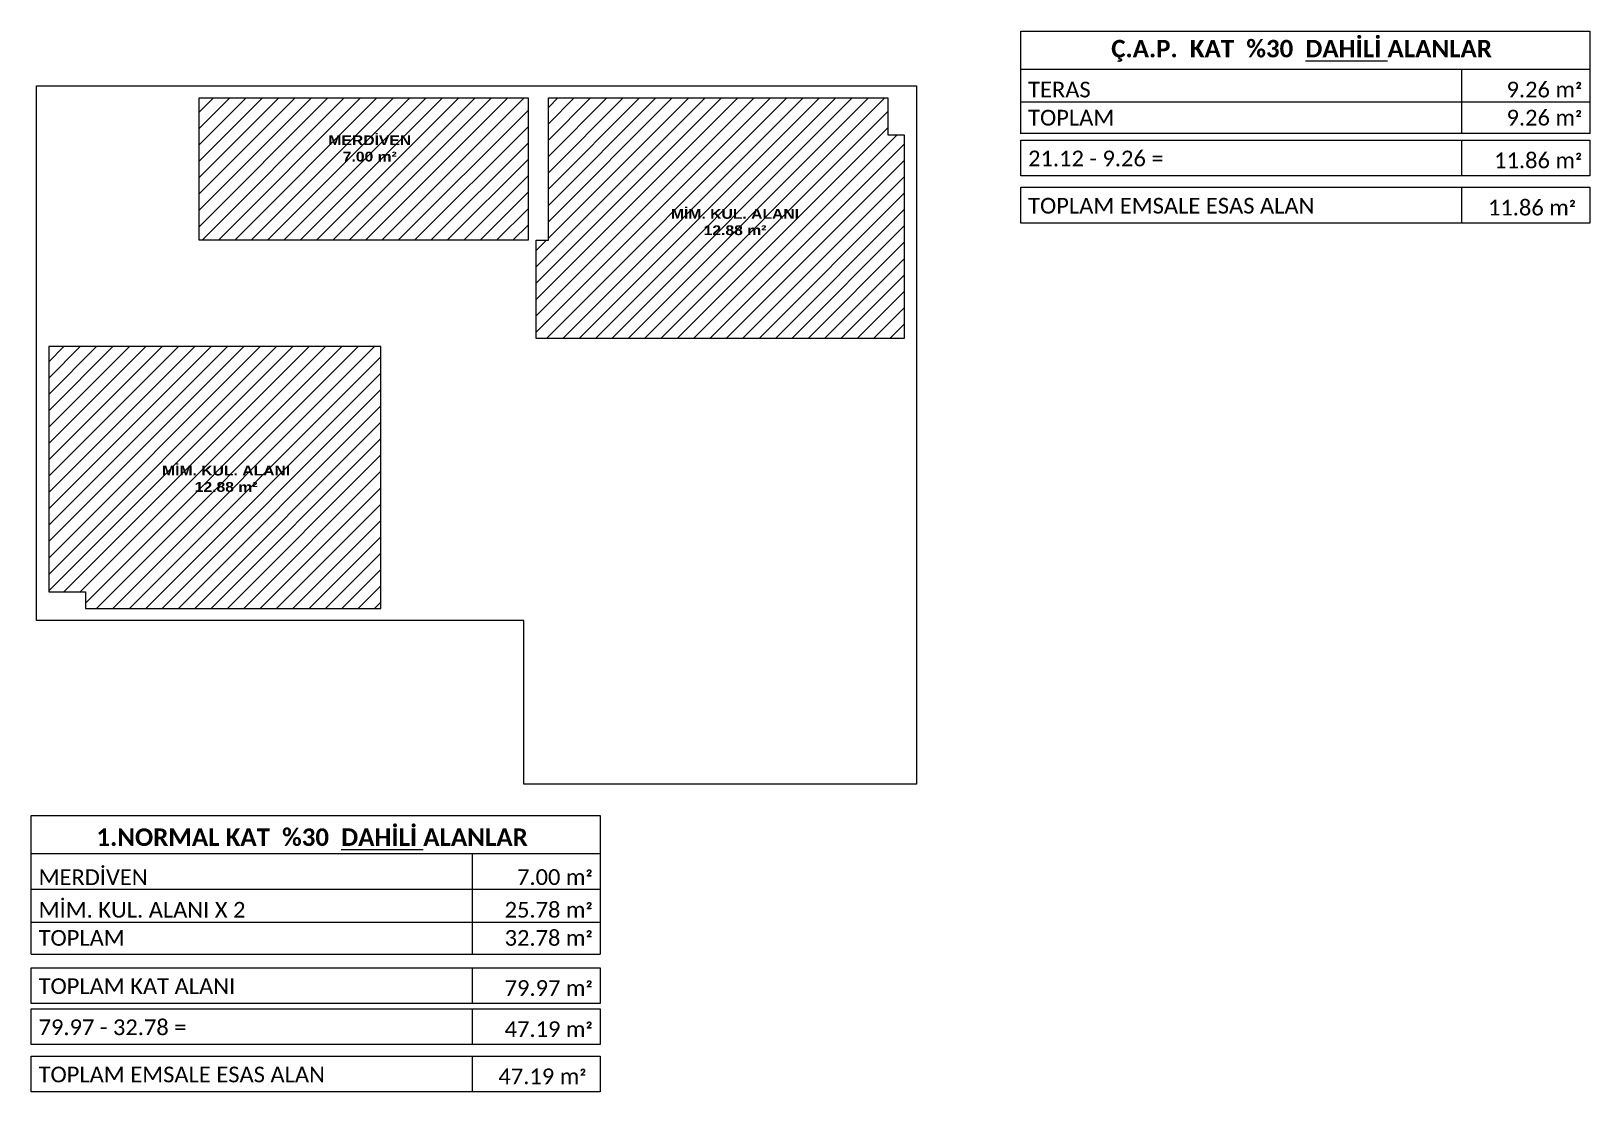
# Model space of a CAD drawing. Header units: millimetres. Extents: x 14753 to 45183, y 5640 to 19518.
# Drawn here: x 16335 to 17288, y 12765 to 13414 of the extents above; entities that cross this region are included whole.
import ezdxf

# ---------------------------------------------------------------- set-up
doc = ezdxf.new("R2010")
doc.units = ezdxf.units.MM
for name, color, linetype, lineweight in [('CERCEVE', 66, 'Continuous', 0), ('KAKS', 220, 'Continuous', 5), ('TEFRİŞ', 63, 'Continuous', 18)]:
    doc.layers.add(name, color=color, linetype=linetype, lineweight=lineweight)
doc.layers.add('YAzı', color=7, linetype='Continuous')
doc.styles.get("Standard").update_dxf_attribs({"font": 'arial.ttf'})
doc.styles.add('Vaziyet Yazı', font='bgothm.ttf', dxfattribs={"height": 25})

msp = doc.modelspace()

# ---------------------------------------------------------------- hatches: boundary and pattern name
at = {"layer": 'TEFRİŞ'}
h = msp.add_hatch(dxfattribs=at)
h.set_pattern_fill('JIS_WOOD', color=256, scale=10)
h.set_pattern_definition([(45, (15000.716, 9946.288), (-5, 5), [])])
h.paths.add_polyline_path([(16346.16, 13220.97), (16346.16, 13070.97), (16368.66, 13070.97), (16368.66, 13060.97), (16549.16, 13060.97), (16549.16, 13220.97)])
h.paths.add_polyline_path([(16869.16, 13225.97), (16869.16, 13350.47), (16859.16, 13350.47), (16859.16, 13372.97), (16651.66, 13372.97), (16651.66, 13285.97), (16644.16, 13285.97), (16644.16, 13225.97)])
h.paths.add_polyline_path([(16413.84, 13127.36), (16495.41, 13127.36), (16495.41, 13152.08), (16413.84, 13152.08)], flags=24)
h.paths.add_polyline_path([(16724.99, 13284.3), (16806.56, 13284.3), (16806.56, 13309.02), (16724.99, 13309.02)], flags=24)
h = msp.add_hatch(dxfattribs=at)
h.set_pattern_fill('JIS_WOOD', color=256, scale=10)
h.set_pattern_definition([(45, (-174797.4446, -2263701.2994), (-4.999999992, 4.999999992), [])])
h.paths.add_polyline_path([(16639.16, 13372.97), (16438.16, 13372.97), (16438.16, 13285.97), (16639.16, 13285.97)])
h.paths.add_polyline_path([(16516.07, 13329.3), (16568.77, 13329.3), (16568.77, 13354.02), (16516.07, 13354.02)], flags=24)

# ---------------------------------------------------------------- linework, layer by layer
at = {"layer": 'CERCEVE'}
for p, q in [((16940.4, 13390.52, -574.2), (17288.39, 13390.52, -574.2)), ((17209.95, 13390.52, -574.2), (17209.95, 13351, -574.2)), ((17209.95, 13347.25, -574.2), (17209.95, 13325.37, -574.2)), ((16940.4, 13318.39, -574.2), (17288.39, 13318.39, -574.2)), ((17209.95, 13318.39, -574.2), (17209.95, 13296.52, -574.2)), ((16335.38, 12911.07, -574.2), (16683.37, 12911.07, -574.2)), ((16604.93, 12911.07, -574.2), (16604.93, 12849.55, -574.2)), ((16335.38, 12889.19, -574.2), (16683.37, 12889.19, -574.2)), ((16335.38, 12869.19, -574.2), (16683.37, 12869.19, -574.2)), ((16335.38, 12849.55, -574.2), (16683.37, 12849.55, -574.2)), ((16604.93, 12841.27, -574.2), (16604.93, 12819.4, -574.2)), ((16604.93, 12816.12, -574.2), (16604.93, 12794.25, -574.2)), ((16335.38, 12787.26, -574.2), (16683.37, 12787.26, -574.2)), ((16604.93, 12787.26, -574.2), (16604.93, 12765.39, -574.2))]:
    msp.add_line(p, q, dxfattribs=at)
at = {"layer": 'CERCEVE', "lineweight": 0}
for p, q in [((16940.4, 13370.64, -574.2), (17288.39, 13370.64, -574.2)), ((16940.4, 13351.38, -574.2), (17288.39, 13351.38, -574.2))]:
    msp.add_line(p, q, dxfattribs=at)
at = {"layer": 'CERCEVE', "lineweight": 0, "elevation": -574.2}
for points in [[(16940.4, 13351), (16940.4, 13413.82), (17288.39, 13413.82), (17288.39, 13351)], [(16335.38, 12849.55), (16335.38, 12934.37), (16683.37, 12934.37), (16683.37, 12849.55)]]:
    msp.add_lwpolyline(points, dxfattribs=at)
for points in [[(17288.39, 13347.25), (17288.39, 13325.37), (16940.4, 13325.37), (16940.4, 13347.25)], [(17288.39, 13318.39), (17288.39, 13296.52), (16940.4, 13296.52), (16940.4, 13318.39)], [(16683.37, 12841.27), (16683.37, 12819.4), (16335.38, 12819.4), (16335.38, 12841.27)], [(16683.37, 12816.12), (16683.37, 12794.25), (16335.38, 12794.25), (16335.38, 12816.12)], [(16683.37, 12787.26), (16683.37, 12765.39), (16335.38, 12765.39), (16335.38, 12787.26)]]:
    msp.add_lwpolyline(points, close=True, dxfattribs=at)
at = {"layer": 'KAKS', "color": 3, "elevation": -229.68}
for points in [[(16338.66, 13380.47), (16876.66, 13380.47), (16876.66, 12953.47), (16636.66, 12953.47), (16636.66, 13053.47), (16338.66, 13053.47)], [(16438.16, 13372.97), (16639.16, 13372.97), (16639.16, 13285.97), (16438.16, 13285.97)], [(16859.16, 13372.97), (16859.16, 13350.47), (16869.16, 13350.47), (16869.16, 13225.97), (16644.16, 13225.97), (16644.16, 13285.97), (16651.66, 13285.97), (16651.66, 13372.97)], [(16549.16, 13060.97), (16549.16, 13220.97), (16346.16, 13220.97), (16346.16, 13070.97), (16368.66, 13070.97), (16368.66, 13060.97)]]:
    msp.add_lwpolyline(points, close=True, dxfattribs=at)

# ---------------------------------------------------------------- texts
at = {"layer": 'YAzı', "lineweight": 0, "char_height": 10.668, "width": 470.1433, "attachment_point": 8}
for s, insert in [('\\pt32.004,37.338;{\\fCalibri|b1|i0|c162|p34;Ç.A.P.  KAT  %30  \\LDAHİLİ\\fCalibri|b1|i0|c0|p34; \\lALANLAR}', (17112.17, 13395.06, -574.2)), ('\\pt32.004,37.338;{\\fCalibri|b1|i0|c162|p34;1.NORMAL KAT  %30  \\LDAHİLİ\\fCalibri|b1|i0|c0|p34; \\lALANLAR}', (16507.15, 12915.61, -574.2))]:
    msp.add_mtext(s, dxfattribs=dict(at, insert=insert))
at = {"layer": 'YAzı', "char_height": 9.6012}
for s, insert, width, attachment_point in [('{\\fCalibri|b0|i0|c162|p34;TERAS}', (16944.94, 13373.22, -574.2), 172.8283, 7), ('{\\fCalibri|b0|i0|c162|p34;9.26 \\fCalibri|b0|i0|c0|p34;m\\fISOCPEUR|b0|i0|c162|p34;²}', (17283.85, 13373.22, -574.2), 87.4843, 9), ('{\\fCalibri|b0|i0|c162|p34;TOPLAM}', (16944.94, 13356.03, -574.2), 203.1805, 7), ('{\\fCalibri|b0|i0|c162|p34;9.26 \\fCalibri|b0|i0|c0|p34;m\\fISOCPEUR|b0|i0|c162|p34;²}', (17283.85, 13356.03, -574.2), 87.4843, 9), ('{\\fCalibri|b0|i0|c162|p34;21.12 - 9.26 =}', (16944.94, 13331.07, -574.2), 199.8665, 7), ('{\\fCalibri|b0|i0|c162|p34;11.86 m\\fISOCPEUR|b0|i0|c162|p34;²}', (17283.85, 13329.91, -574.2), 87.4843, 9), ('{\\fCalibri|b0|i0|c162|p34;MERDİVEN }', (16339.91, 12891.77, -574.2), 172.8283, 7), ('{\\fCalibri|b0|i0|c162|p34;7.00 \\fCalibri|b0|i0|c0|p34;m\\fISOCPEUR|b0|i0|c162|p34;²}', (16678.83, 12891.77, -574.2), 87.4843, 9), ('{\\fCalibri|b0|i0|c162|p34;MİM. KUL. ALANI X 2}', (16339.91, 12871.77, -574.2), 172.8283, 7), ('{\\fCalibri|b0|i0|c162|p34;25.78 \\fCalibri|b0|i0|c0|p34;m\\fISOCPEUR|b0|i0|c162|p34;²}', (16678.83, 12871.77, -574.2), 87.4843, 9), ('{\\fCalibri|b0|i0|c162|p34;TOPLAM}', (16339.91, 12854.58, -574.2), 203.1805, 7), ('{\\fCalibri|b0|i0|c162|p34;32.78 \\fCalibri|b0|i0|c0|p34;m\\fISOCPEUR|b0|i0|c162|p34;²}', (16678.83, 12854.58, -574.2), 87.4843, 9), ('{\\fCalibri|b0|i0|c0|p34;TOPLAM\\fCalibri|b0|i0|c162|p34; KAT ALANI}', (16339.91, 12825.09, -574.2), 172.8283, 7), ('{\\fCalibri|b0|i0|c162|p34;79.97 m\\fISOCPEUR|b0|i0|c162|p34;²}', (16678.83, 12823.93, -574.2), 87.4843, 9), ('{\\fCalibri|b0|i0|c162|p34;79.97 - 32.78 =}', (16339.91, 12799.94, -574.2), 199.8665, 7), ('{\\fCalibri|b0|i0|c162|p34;47.19 m\\fISOCPEUR|b0|i0|c162|p34;²}', (16678.83, 12798.78, -574.2), 87.4843, 9)]:
    msp.add_mtext(s, dxfattribs=dict(at, insert=insert, width=width, attachment_point=attachment_point))
at = {"layer": 'YAzı', "color": 7, "lineweight": -2, "char_height": 5.76, "width": 137.7012, "attachment_point": 5, "style": 'Vaziyet Yazı'}
for s, insert in [('{\\fArial Black|b0|i0|c162|p34;\\H1.04167x;MERDİVEN \\P7.00 m²}', (16542.4, 13342.09, -229.68)), ('{\\fArial Black|b0|i0|c162|p34;\\H1.04167x;MİM. KUL. ALANI\\P12.88 m²}', (16765.72, 13297.09, -229.68)), ('{\\fArial Black|b0|i0|c162|p34;\\H1.04167x;MİM. KUL. ALANI\\P12.88 m²}', (16454.57, 13140.15, -229.68))]:
    msp.add_mtext(s, dxfattribs=dict(at, insert=insert))
at = {"layer": 'YAzı', "color": 1, "char_height": 9.6012, "width": 187.3569, "attachment_point": 7}
for s, insert in [('{\\fCalibri|b0|i0|c0|p34;TOPLAM\\fCalibri|b0|i0|c162|p34; EMSALE ESAS ALAN}', (16944.94, 13302.21, -574.2)), ('\\pt19.2024;{\\fCalibri|b0|i0|c162|p34;11.86 m\\fISOCPEUR|b0|i0|c162|p34;²}', (17226.1, 13301.05, -574.2)), ('{\\fCalibri|b0|i0|c0|p34;TOPLAM\\fCalibri|b0|i0|c162|p34; EMSALE ESAS ALAN}', (16339.91, 12771.08, -574.2)), ('{\\fCalibri|b0|i0|c162|p34;47.19 m\\fISOCPEUR|b0|i0|c162|p34;²}', (16621.08, 12769.93, -574.2))]:
    msp.add_mtext(s, dxfattribs=dict(at, insert=insert))

doc.saveas('drawing.dxf')
